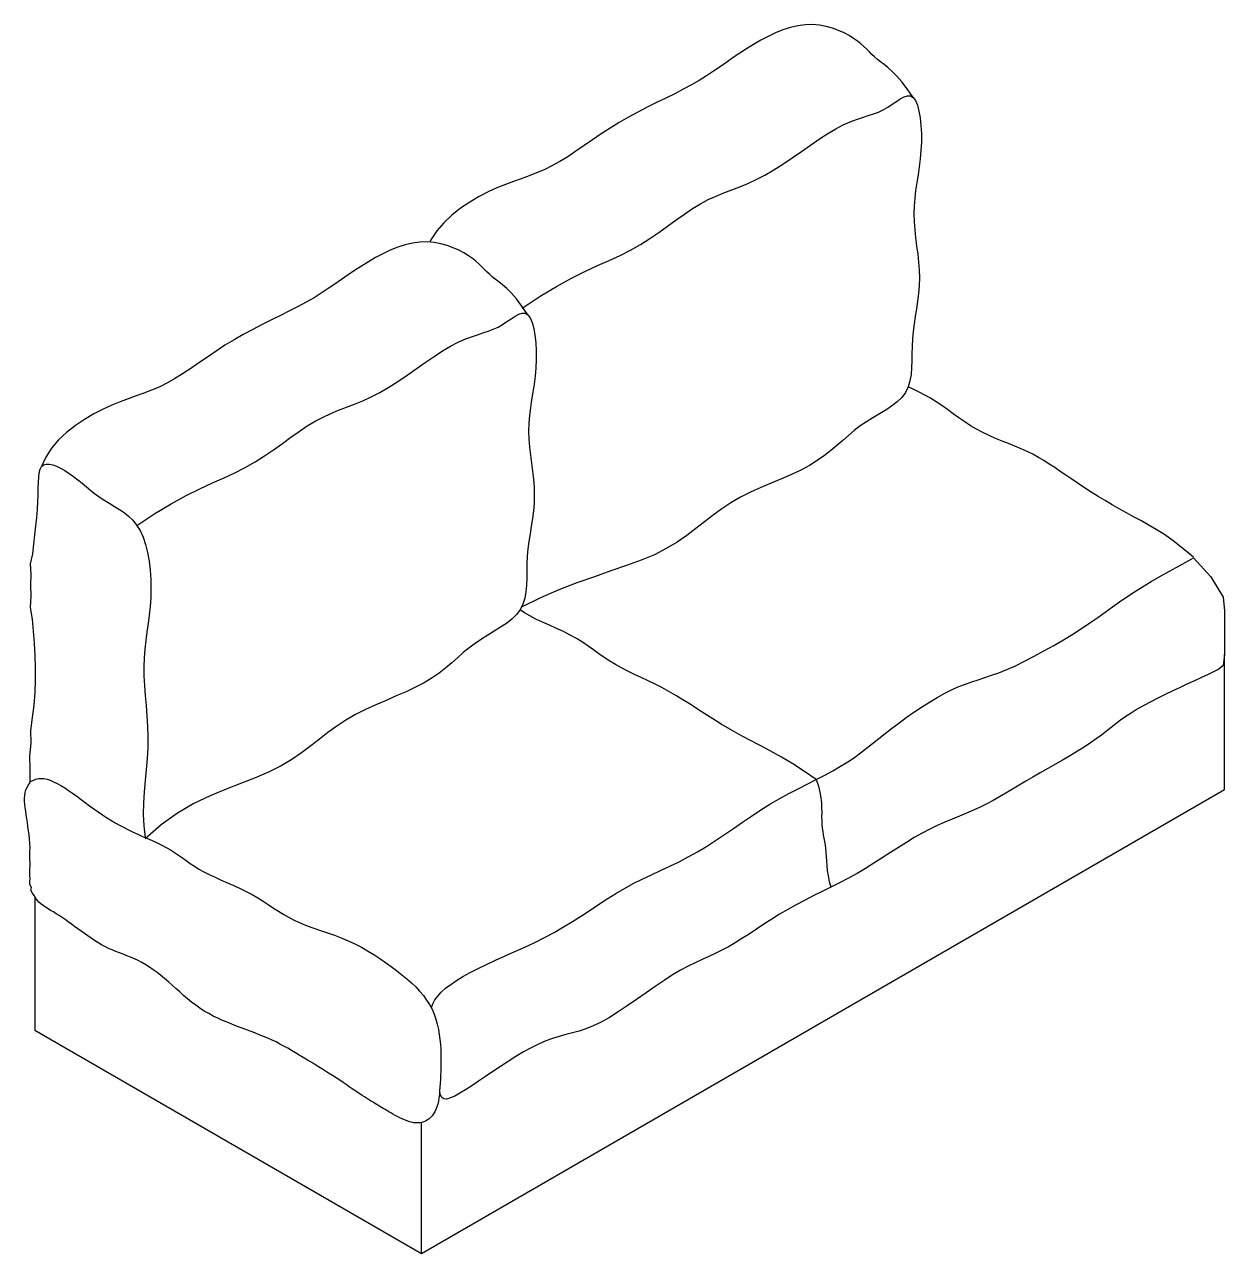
# Model space of a CAD drawing. Header units: millimetres. Extents: x 203.7 to 271.7, y 165.9 to 194.2.
# Drawn here: x 219.555 to 221.437, y 187.414 to 189.34 of the extents above; entities that cross this region are included whole.
import ezdxf

# ---------------------------------------------------------------- set-up
doc = ezdxf.new("R2010")
doc.units = ezdxf.units.MM
doc.layers.add('MUEBLE', color=8, linetype='Continuous')

# ---------------------------------------------------------------- blocks, each defined once
blk = doc.blocks.new('ISS-2')
at = {"layer": 'MUEBLE'}
for p, q in [((0.5027, 1.0998), (0.4909, 1.096)), ((0.5143, 1.1026), (0.5027, 1.0998)), ((0.5258, 1.1041), (0.5143, 1.1026)), ((0.5371, 1.1044), (0.5258, 1.1041)), ((0.5481, 1.1034), (0.5371, 1.1044)), ((0.5586, 1.1014), (0.5481, 1.1034)), ((0.5687, 1.0987), (0.5586, 1.1014)), ((0.5781, 1.0952), (0.5687, 1.0987)), ((0.4561, 1.0798), (0.4449, 1.0733)), ((0.4676, 1.0858), (0.4561, 1.0798)), ((0.4792, 1.0913), (0.4676, 1.0858)), ((0.4909, 1.096), (0.4792, 1.0913)), ((0.5869, 1.0913), (0.5781, 1.0952)), ((0.5949, 1.087), (0.5869, 1.0913)), ((0.6019, 1.0827), (0.5949, 1.087)), ((0.6081, 1.0783), (0.6019, 1.0827)), ((0.4234, 1.0595), (0.4131, 1.0525)), ((0.434, 1.0665), (0.4234, 1.0595)), ((0.4449, 1.0733), (0.434, 1.0665)), ((0.6134, 1.0741), (0.6081, 1.0783)), ((0.6181, 1.0698), (0.6134, 1.0741)), ((0.6224, 1.0657), (0.6181, 1.0698)), ((0.6265, 1.0616), (0.6224, 1.0657)), ((0.6305, 1.0576), (0.6265, 1.0616)), ((0.4029, 1.0454), (0.3926, 1.0382)), ((0.4131, 1.0525), (0.4029, 1.0454)), ((0.6346, 1.0536), (0.6305, 1.0576)), ((0.6391, 1.0497), (0.6346, 1.0536)), ((0.644, 1.0459), (0.6391, 1.0497)), ((0.6495, 1.0417), (0.644, 1.0459)), ((0.6555, 1.0369), (0.6495, 1.0417)), ((0.3711, 1.0239), (0.3597, 1.0169)), ((0.382, 1.0311), (0.3711, 1.0239)), ((0.3926, 1.0382), (0.382, 1.0311)), ((0.6621, 1.031), (0.6555, 1.0369)), ((0.6693, 1.0238), (0.6621, 1.031)), ((0.6772, 1.0148), (0.6693, 1.0238)), ((0.3348, 1.0029), (0.3213, 0.996)), ((0.3477, 1.0098), (0.3348, 1.0029)), ((0.3597, 1.0169), (0.3477, 1.0098)), ((0.6858, 1.0037), (0.6772, 1.0148)), ((0.695, 0.9901), (0.6858, 1.0037)), ((0.3073, 0.9891), (0.2929, 0.9821)), ((0.3213, 0.996), (0.3073, 0.9891)), ((0.6624, 0.9795), (0.6689, 0.9839)), ((0.6689, 0.9839), (0.6751, 0.9879)), ((0.6751, 0.9879), (0.6809, 0.9909)), ((0.6809, 0.9909), (0.6861, 0.9926)), ((0.6861, 0.9926), (0.6909, 0.9925)), ((0.6909, 0.9925), (0.6951, 0.9901)), ((0.6951, 0.9901), (0.6988, 0.9851)), ((0.6988, 0.9851), (0.7018, 0.9779)), ((0.2635, 0.9673), (0.2488, 0.9594)), ((0.2782, 0.9748), (0.2635, 0.9673)), ((0.2929, 0.9821), (0.2782, 0.9748)), ((0.6246, 0.9616), (0.6329, 0.9644)), ((0.6329, 0.9644), (0.6408, 0.9673)), ((0.6408, 0.9673), (0.6483, 0.9708)), ((0.6483, 0.9708), (0.6555, 0.9749)), ((0.6555, 0.9749), (0.6624, 0.9795)), ((0.7018, 0.9779), (0.7043, 0.9687)), ((0.7043, 0.9687), (0.7062, 0.958)), ((0.2343, 0.951), (0.2201, 0.9422)), ((0.2488, 0.9594), (0.2343, 0.951)), ((0.5739, 0.9411), (0.5855, 0.9471)), ((0.5855, 0.9471), (0.5963, 0.9519)), ((0.5963, 0.9519), (0.6064, 0.9557)), ((0.6064, 0.9557), (0.6158, 0.9589)), ((0.6158, 0.9589), (0.6246, 0.9616)), ((0.7062, 0.958), (0.7074, 0.9461)), ((0.7074, 0.9461), (0.7081, 0.9334)), ((0.2062, 0.9331), (0.1926, 0.9238)), ((0.2201, 0.9422), (0.2062, 0.9331)), ((0.5342, 0.9155), (0.5481, 0.925)), ((0.5481, 0.925), (0.5613, 0.9336)), ((0.5613, 0.9336), (0.5739, 0.9411)), ((0.7081, 0.9334), (0.7081, 0.9202)), ((0.1663, 0.9058), (0.1535, 0.8973)), ((0.1793, 0.9147), (0.1663, 0.9058)), ((0.1926, 0.9238), (0.1793, 0.9147)), ((0.5056, 0.8955), (0.52, 0.9056)), ((0.52, 0.9056), (0.5342, 0.9155)), ((0.7075, 0.907), (0.7064, 0.8941)), ((0.7081, 0.9202), (0.7075, 0.907)), ((0.141, 0.8896), (0.1288, 0.8827)), ((0.1535, 0.8973), (0.141, 0.8896)), ((0.4911, 0.8857), (0.5056, 0.8955)), ((0.7064, 0.8941), (0.7048, 0.8814)), ((0.0928, 0.8672), (0.0807, 0.8628)), ((0.1048, 0.8718), (0.0928, 0.8672)), ((0.1167, 0.8768), (0.1048, 0.8718)), ((0.1288, 0.8827), (0.1167, 0.8768)), ((0.4492, 0.8614), (0.4628, 0.8684)), ((0.4628, 0.8684), (0.4768, 0.8766)), ((0.4768, 0.8766), (0.4911, 0.8857)), ((0.7029, 0.8689), (0.701, 0.8566)), ((0.7048, 0.8814), (0.7029, 0.8689)), ((0.0425, 0.8483), (0.0288, 0.8421)), ((0.0557, 0.8537), (0.0425, 0.8483)), ((0.0684, 0.8584), (0.0557, 0.8537)), ((0.0807, 0.8628), (0.0684, 0.8584)), ((0.4107, 0.8453), (0.4233, 0.8502)), ((0.4233, 0.8502), (0.4361, 0.8554)), ((0.4361, 0.8554), (0.4492, 0.8614)), ((0.701, 0.8566), (0.6991, 0.8444)), ((0.0144, 0.8347), (-0.0002, 0.8261)), ((0.0288, 0.8421), (0.0144, 0.8347)), ((0.3615, 0.8234), (0.3738, 0.8299)), ((0.3738, 0.8299), (0.3861, 0.8355)), ((0.3861, 0.8355), (0.3984, 0.8405)), ((0.3984, 0.8405), (0.4107, 0.8453)), ((0.6976, 0.8322), (0.6966, 0.8199)), ((0.6991, 0.8444), (0.6976, 0.8322)), ((-0.0145, 0.8164), (-0.0283, 0.8057)), ((-0.0002, 0.8261), (-0.0145, 0.8164)), ((0.3364, 0.8073), (0.349, 0.8158)), ((0.349, 0.8158), (0.3615, 0.8234)), ((0.6966, 0.8199), (0.6962, 0.8076)), ((-0.0409, 0.7938), (-0.0519, 0.781)), ((-0.0283, 0.8057), (-0.0409, 0.7938)), ((0.3101, 0.7884), (0.3234, 0.7981)), ((0.3234, 0.7981), (0.3364, 0.8073)), ((0.6962, 0.8076), (0.6966, 0.7952)), ((0.6966, 0.7952), (0.6976, 0.7827)), ((-0.0519, 0.781), (-0.061, 0.7671)), ((0.2821, 0.7689), (0.2964, 0.7786)), ((0.2964, 0.7786), (0.3101, 0.7884)), ((0.6976, 0.7827), (0.699, 0.77)), ((-0.1131, 0.7554), (-0.1248, 0.7506)), ((-0.1014, 0.7592), (-0.1131, 0.7554)), ((-0.0897, 0.7619), (-0.1014, 0.7592)), ((-0.0782, 0.7635), (-0.0897, 0.7619)), ((-0.0669, 0.7637), (-0.0782, 0.7635)), ((-0.056, 0.7628), (-0.0669, 0.7637)), ((-0.061, 0.7671), (-0.0626, 0.7633)), ((-0.0454, 0.7608), (-0.056, 0.7628)), ((-0.0354, 0.758), (-0.0454, 0.7608)), ((-0.0259, 0.7545), (-0.0354, 0.758)), ((-0.0171, 0.7506), (-0.0259, 0.7545)), ((0.2519, 0.7506), (0.2674, 0.7595)), ((0.2674, 0.7595), (0.2821, 0.7689)), ((0.699, 0.77), (0.7007, 0.7574)), ((0.7007, 0.7574), (0.7023, 0.7447)), ((-0.1591, 0.7326), (-0.17, 0.7258)), ((-0.1479, 0.7391), (-0.1591, 0.7326)), ((-0.1364, 0.7452), (-0.1479, 0.7391)), ((-0.1248, 0.7506), (-0.1364, 0.7452)), ((-0.0092, 0.7464), (-0.0171, 0.7506)), ((-0.0021, 0.742), (-0.0092, 0.7464)), ((0.004, 0.7377), (-0.0021, 0.742)), ((0.0094, 0.7334), (0.004, 0.7377)), ((0.0141, 0.7292), (0.0094, 0.7334)), ((0.2004, 0.7265), (0.2187, 0.7347)), ((0.2187, 0.7347), (0.2358, 0.7425)), ((0.2358, 0.7425), (0.2519, 0.7506)), ((0.7023, 0.7447), (0.7038, 0.7321)), ((0.7038, 0.7321), (0.7048, 0.7196)), ((-0.1806, 0.7189), (-0.1909, 0.7119)), ((-0.17, 0.7258), (-0.1806, 0.7189)), ((0.0184, 0.725), (0.0141, 0.7292)), ((0.0225, 0.7209), (0.0184, 0.725)), ((0.0265, 0.7169), (0.0225, 0.7209)), ((0.0306, 0.713), (0.0265, 0.7169)), ((0.0351, 0.7091), (0.0306, 0.713)), ((0.1592, 0.7067), (0.1806, 0.7173)), ((0.1806, 0.7173), (0.2004, 0.7265)), ((0.7048, 0.7196), (0.7052, 0.7072)), ((-0.2115, 0.6976), (-0.222, 0.6904)), ((-0.2012, 0.7047), (-0.2115, 0.6976)), ((-0.1909, 0.7119), (-0.2012, 0.7047)), ((0.04, 0.7052), (0.0351, 0.7091)), ((0.0454, 0.701), (0.04, 0.7052)), ((0.0514, 0.6962), (0.0454, 0.701)), ((0.0581, 0.6904), (0.0514, 0.6962)), ((0.1101, 0.6784), (0.1357, 0.6939)), ((0.1357, 0.6939), (0.1592, 0.7067)), ((0.7048, 0.6949), (0.7037, 0.6827)), ((0.7052, 0.7072), (0.7048, 0.6949)), ((-0.2443, 0.6762), (-0.2564, 0.6692)), ((-0.2329, 0.6833), (-0.2443, 0.6762)), ((-0.222, 0.6904), (-0.2329, 0.6833)), ((0.0653, 0.6831), (0.0581, 0.6904)), ((0.0732, 0.6742), (0.0653, 0.6831)), ((0.0821, 0.6596), (0.1101, 0.6784)), ((0.7037, 0.6827), (0.7022, 0.6706)), ((-0.2827, 0.6554), (-0.2967, 0.6485)), ((-0.2692, 0.6623), (-0.2827, 0.6554)), ((-0.2564, 0.6692), (-0.2692, 0.6623)), ((0.0817, 0.6631), (0.0732, 0.6742)), ((0.091, 0.6495), (0.0817, 0.6631)), ((0.7004, 0.6587), (0.6985, 0.6468)), ((0.7022, 0.6706), (0.7004, 0.6587)), ((-0.3111, 0.6414), (-0.3258, 0.6342)), ((-0.2967, 0.6485), (-0.3111, 0.6414)), ((0.0514, 0.6343), (0.0583, 0.6388)), ((0.0583, 0.6388), (0.0649, 0.6433)), ((0.0649, 0.6433), (0.0711, 0.6472)), ((0.0711, 0.6472), (0.0768, 0.6503)), ((0.0768, 0.6503), (0.0821, 0.652)), ((0.0821, 0.652), (0.0869, 0.6518)), ((0.0869, 0.6518), (0.0911, 0.6494)), ((0.0911, 0.6494), (0.0947, 0.6445)), ((0.0947, 0.6445), (0.0978, 0.6373)), ((0.0978, 0.6373), (0.1003, 0.6281)), ((0.6985, 0.6468), (0.6967, 0.635)), ((-0.3552, 0.6187), (-0.3698, 0.6104)), ((-0.3405, 0.6266), (-0.3552, 0.6187)), ((-0.3258, 0.6342), (-0.3405, 0.6266)), ((0.0024, 0.615), (0.0118, 0.6182)), ((0.0118, 0.6182), (0.0206, 0.621)), ((0.0206, 0.621), (0.0289, 0.6237)), ((0.0289, 0.6237), (0.0367, 0.6267)), ((0.0367, 0.6267), (0.0442, 0.6301)), ((0.0442, 0.6301), (0.0514, 0.6343)), ((0.1003, 0.6281), (0.1021, 0.6173)), ((0.1021, 0.6173), (0.1034, 0.6054)), ((0.6951, 0.6232), (0.694, 0.6115)), ((0.6967, 0.635), (0.6951, 0.6232)), ((-0.384, 0.6016), (-0.3979, 0.5924)), ((-0.3698, 0.6104), (-0.384, 0.6016)), ((-0.0427, 0.593), (-0.0302, 0.6004)), ((-0.0302, 0.6004), (-0.0185, 0.6065)), ((-0.0185, 0.6065), (-0.0077, 0.6112)), ((-0.0077, 0.6112), (0.0024, 0.615)), ((0.1034, 0.6054), (0.104, 0.5927)), ((0.6935, 0.5999), (0.6933, 0.5884)), ((0.694, 0.6115), (0.6935, 0.5999)), ((-0.4114, 0.5832), (-0.4247, 0.574)), ((-0.3979, 0.5924), (-0.4114, 0.5832)), ((-0.0698, 0.5749), (-0.056, 0.5843)), ((-0.056, 0.5843), (-0.0427, 0.593)), ((0.1041, 0.5796), (0.1035, 0.5664)), ((0.104, 0.5927), (0.1041, 0.5796)), ((0.6933, 0.5884), (0.6932, 0.5771)), ((-0.4377, 0.5651), (-0.4505, 0.5567)), ((-0.4247, 0.574), (-0.4377, 0.5651)), ((-0.0984, 0.5549), (-0.084, 0.5649)), ((-0.084, 0.5649), (-0.0698, 0.5749)), ((0.1035, 0.5664), (0.1023, 0.5534)), ((0.6928, 0.5661), (0.6919, 0.5556)), ((0.6932, 0.5771), (0.6928, 0.5661)), ((-0.4753, 0.5421), (-0.4873, 0.5362)), ((-0.463, 0.5489), (-0.4753, 0.5421)), ((-0.4505, 0.5567), (-0.463, 0.5489)), ((-0.1272, 0.5359), (-0.1129, 0.5451)), ((-0.1129, 0.5451), (-0.0984, 0.5549)), ((0.1007, 0.5408), (0.0989, 0.5283)), ((0.1023, 0.5534), (0.1007, 0.5408)), ((0.6902, 0.5457), (0.6874, 0.5364)), ((0.6919, 0.5556), (0.6902, 0.5457)), ((-0.5233, 0.5222), (-0.5357, 0.5178)), ((-0.5112, 0.5265), (-0.5233, 0.5222)), ((-0.4993, 0.5311), (-0.5112, 0.5265)), ((-0.4873, 0.5362), (-0.4993, 0.5311)), ((-0.1679, 0.5148), (-0.1548, 0.5207)), ((-0.1548, 0.5207), (-0.1412, 0.5277)), ((-0.1412, 0.5277), (-0.1272, 0.5359)), ((0.0989, 0.5283), (0.0969, 0.516)), ((0.6831, 0.5278), (0.6772, 0.52)), ((0.6874, 0.5364), (0.6831, 0.5278)), ((0.6953, 0.5326), (0.6874, 0.5364)), ((0.7045, 0.5282), (0.6953, 0.5326)), ((0.7136, 0.5236), (0.7045, 0.5282)), ((0.7226, 0.5186), (0.7136, 0.5236)), ((-0.5752, 0.5014), (-0.5896, 0.494)), ((-0.5615, 0.5077), (-0.5752, 0.5014)), ((-0.5483, 0.513), (-0.5615, 0.5077)), ((-0.5357, 0.5178), (-0.5483, 0.513)), ((-0.2057, 0.4999), (-0.1933, 0.5047)), ((-0.1933, 0.5047), (-0.1807, 0.5095)), ((-0.1807, 0.5095), (-0.1679, 0.5148)), ((0.0951, 0.5037), (0.0936, 0.4915)), ((0.0969, 0.516), (0.0951, 0.5037)), ((0.6615, 0.5064), (0.6522, 0.5001)), ((0.6699, 0.513), (0.6615, 0.5064)), ((0.6772, 0.52), (0.6699, 0.513)), ((0.7315, 0.5131), (0.7226, 0.5186)), ((0.7403, 0.5071), (0.7315, 0.5131)), ((0.7491, 0.5008), (0.7403, 0.5071)), ((-0.6042, 0.4855), (-0.6186, 0.4758)), ((-0.5896, 0.494), (-0.6042, 0.4855)), ((-0.255, 0.4751), (-0.2425, 0.4827)), ((-0.2425, 0.4827), (-0.2302, 0.4892)), ((-0.2302, 0.4892), (-0.218, 0.4948)), ((-0.218, 0.4948), (-0.2057, 0.4999)), ((0.0936, 0.4915), (0.0925, 0.4793)), ((0.6221, 0.4817), (0.6122, 0.4751)), ((0.6322, 0.488), (0.6221, 0.4817)), ((0.6424, 0.4941), (0.6322, 0.488)), ((0.6522, 0.5001), (0.6424, 0.4941)), ((0.7579, 0.4944), (0.7491, 0.5008)), ((0.7669, 0.4879), (0.7579, 0.4944)), ((0.776, 0.4816), (0.7669, 0.4879)), ((0.7852, 0.4755), (0.776, 0.4816)), ((-0.6323, 0.465), (-0.6449, 0.4532)), ((-0.6186, 0.4758), (-0.6323, 0.465)), ((-0.2806, 0.4574), (-0.2677, 0.4666)), ((-0.2677, 0.4666), (-0.255, 0.4751)), ((0.0925, 0.4793), (0.0921, 0.467)), ((0.0921, 0.467), (0.0925, 0.4545)), ((0.6029, 0.4679), (0.5938, 0.4604)), ((0.6122, 0.4751), (0.6029, 0.4679)), ((0.7947, 0.4699), (0.7852, 0.4755)), ((0.8045, 0.4647), (0.7947, 0.4699)), ((0.8145, 0.46), (0.8045, 0.4647)), ((-0.6449, 0.4532), (-0.656, 0.4403)), ((-0.3077, 0.4379), (-0.2939, 0.4478)), ((-0.2939, 0.4478), (-0.2806, 0.4574)), ((0.0925, 0.4545), (0.0935, 0.442)), ((0.5757, 0.4446), (0.5662, 0.4365)), ((0.5849, 0.4526), (0.5757, 0.4446)), ((0.5938, 0.4604), (0.5849, 0.4526)), ((0.8246, 0.4557), (0.8145, 0.46)), ((0.8348, 0.4515), (0.8246, 0.4557)), ((0.8449, 0.4475), (0.8348, 0.4515)), ((0.8548, 0.4435), (0.8449, 0.4475)), ((0.8645, 0.4395), (0.8548, 0.4435)), ((-0.665, 0.4264), (-0.6715, 0.4116)), ((-0.656, 0.4403), (-0.665, 0.4264)), ((-0.3367, 0.4188), (-0.3219, 0.4282)), ((-0.3219, 0.4282), (-0.3077, 0.4379)), ((0.0935, 0.442), (0.095, 0.4294)), ((0.095, 0.4294), (0.0966, 0.4167)), ((0.556, 0.4286), (0.5449, 0.4208)), ((0.5662, 0.4365), (0.556, 0.4286)), ((0.8739, 0.4352), (0.8645, 0.4395)), ((0.8829, 0.4307), (0.8739, 0.4352)), ((0.8917, 0.4259), (0.8829, 0.4307)), ((0.9002, 0.4208), (0.8917, 0.4259)), ((-0.6752, 0.4018), (-0.6738, 0.4074)), ((-0.6738, 0.4074), (-0.6715, 0.4116)), ((-0.6715, 0.4116), (-0.6683, 0.4142)), ((-0.6683, 0.4142), (-0.6643, 0.4155)), ((-0.6643, 0.4155), (-0.6594, 0.4155)), ((-0.6594, 0.4155), (-0.654, 0.4143)), ((-0.654, 0.4143), (-0.648, 0.4121)), ((-0.648, 0.4121), (-0.6417, 0.4091)), ((-0.6417, 0.4091), (-0.6351, 0.4053)), ((-0.6351, 0.4053), (-0.6284, 0.4009)), ((-0.3683, 0.4019), (-0.3521, 0.41)), ((-0.3521, 0.41), (-0.3367, 0.4188)), ((0.0966, 0.4167), (0.0983, 0.4041)), ((0.519, 0.4061), (0.5043, 0.3993)), ((0.5326, 0.4133), (0.519, 0.4061)), ((0.5449, 0.4208), (0.5326, 0.4133)), ((0.9087, 0.4154), (0.9002, 0.4208)), ((0.9172, 0.4098), (0.9087, 0.4154)), ((0.9259, 0.404), (0.9172, 0.4098)), ((-0.6767, 0.3775), (-0.6765, 0.3868)), ((-0.6765, 0.3868), (-0.6761, 0.3949)), ((-0.6761, 0.3949), (-0.6752, 0.4018)), ((-0.6284, 0.4009), (-0.6216, 0.396)), ((-0.6216, 0.396), (-0.6148, 0.3908)), ((-0.6148, 0.3908), (-0.608, 0.3853)), ((-0.608, 0.3853), (-0.6011, 0.3797)), ((-0.4234, 0.3767), (-0.4037, 0.3858)), ((-0.4037, 0.3858), (-0.3854, 0.394)), ((-0.3854, 0.394), (-0.3683, 0.4019)), ((0.0983, 0.4041), (0.0997, 0.3915)), ((0.0997, 0.3915), (0.1008, 0.3789)), ((0.4727, 0.3857), (0.4565, 0.3787)), ((0.4888, 0.3925), (0.4727, 0.3857)), ((0.5043, 0.3993), (0.4888, 0.3925)), ((0.9348, 0.3979), (0.9259, 0.404)), ((0.9441, 0.3916), (0.9348, 0.3979)), ((0.9538, 0.385), (0.9441, 0.3916)), ((-0.6772, 0.3562), (-0.6769, 0.3673)), ((-0.6769, 0.3673), (-0.6767, 0.3775)), ((-0.6011, 0.3797), (-0.5941, 0.3741)), ((-0.5941, 0.3741), (-0.5869, 0.3685)), ((-0.5869, 0.3685), (-0.5797, 0.3631)), ((-0.4683, 0.3532), (-0.4449, 0.366)), ((-0.4449, 0.366), (-0.4234, 0.3767)), ((0.1008, 0.3789), (0.1011, 0.3665)), ((0.1011, 0.3665), (0.1008, 0.3542)), ((0.4404, 0.3713), (0.4246, 0.3634)), ((0.4565, 0.3787), (0.4404, 0.3713)), ((0.964, 0.3784), (0.9538, 0.385)), ((0.9745, 0.3716), (0.964, 0.3784)), ((0.9852, 0.3648), (0.9745, 0.3716)), ((-0.6778, 0.3442), (-0.6772, 0.3562)), ((-0.5797, 0.3631), (-0.5723, 0.3581)), ((-0.5723, 0.3581), (-0.5647, 0.3534)), ((-0.5647, 0.3534), (-0.5571, 0.3488)), ((-0.5571, 0.3488), (-0.5496, 0.3442)), ((-0.4939, 0.3377), (-0.4683, 0.3532)), ((0.1008, 0.3542), (0.0997, 0.342)), ((0.4095, 0.3548), (0.3953, 0.3454)), ((0.4246, 0.3634), (0.4095, 0.3548)), ((0.9962, 0.3581), (0.9852, 0.3648)), ((1.0073, 0.3514), (0.9962, 0.3581)), ((1.0185, 0.345), (1.0073, 0.3514)), ((-0.6804, 0.3184), (-0.6789, 0.3316)), ((-0.6789, 0.3316), (-0.6778, 0.3442)), ((-0.5496, 0.3442), (-0.5423, 0.3393)), ((-0.5423, 0.3393), (-0.5353, 0.3338)), ((-0.5353, 0.3338), (-0.5287, 0.3274)), ((-0.522, 0.3189), (-0.4939, 0.3377)), ((0.0982, 0.33), (0.0964, 0.318)), ((0.0997, 0.342), (0.0982, 0.33)), ((0.3817, 0.3354), (0.3682, 0.3249)), ((0.3953, 0.3454), (0.3817, 0.3354)), ((1.0297, 0.3388), (1.0185, 0.345)), ((1.0409, 0.3328), (1.0297, 0.3388)), ((1.0522, 0.3268), (1.0409, 0.3328)), ((-0.6821, 0.3045), (-0.6804, 0.3184)), ((-0.5287, 0.3274), (-0.5226, 0.3199)), ((-0.5226, 0.3199), (-0.5172, 0.3112)), ((-0.5172, 0.3112), (-0.5125, 0.3009)), ((0.0964, 0.318), (0.0945, 0.3061)), ((0.3546, 0.3142), (0.3402, 0.3035)), ((0.3682, 0.3249), (0.3546, 0.3142)), ((1.0639, 0.3204), (1.0522, 0.3268)), ((1.0762, 0.3131), (1.0639, 0.3204)), ((1.0892, 0.3048), (1.0762, 0.3131)), ((-0.6855, 0.2748), (-0.6839, 0.2899)), ((-0.6839, 0.2899), (-0.6821, 0.3045)), ((-0.5125, 0.3009), (-0.5086, 0.2893)), ((-0.5086, 0.2893), (-0.5055, 0.2766)), ((0.0926, 0.2943), (0.0911, 0.2826)), ((0.0945, 0.3061), (0.0926, 0.2943)), ((0.3249, 0.293), (0.3081, 0.2829)), ((0.3402, 0.3035), (0.3249, 0.293)), ((1.1031, 0.295), (1.0892, 0.3048)), ((1.1182, 0.2833), (1.1031, 0.295)), ((-0.6889, 0.259), (-0.6855, 0.2748)), ((-0.5055, 0.2766), (-0.503, 0.2631)), ((0.09, 0.2709), (0.0895, 0.2592)), ((0.0911, 0.2826), (0.09, 0.2709)), ((0.2895, 0.2734), (0.2687, 0.2646)), ((0.3081, 0.2829), (0.2895, 0.2734)), ((1.1347, 0.2693), (1.1182, 0.2833)), ((-0.6878, 0.2427), (-0.6889, 0.259)), ((-0.503, 0.2631), (-0.5013, 0.249)), ((0.0895, 0.2592), (0.0893, 0.2477)), ((0.2459, 0.2562), (0.2213, 0.2478)), ((0.2687, 0.2646), (0.2459, 0.2562)), ((1.097, 0.2475), (1.1122, 0.2558)), ((1.1122, 0.2558), (1.1276, 0.2643)), ((1.1276, 0.2643), (1.135, 0.2683)), ((1.135, 0.2683), (1.1619, 0.2387)), ((-0.6882, 0.2258), (-0.6878, 0.2427)), ((-0.5013, 0.249), (-0.5003, 0.2346)), ((-0.5003, 0.2346), (-0.5, 0.2202)), ((0.0892, 0.2364), (0.0888, 0.2255)), ((0.0893, 0.2477), (0.0892, 0.2364)), ((0.1953, 0.2389), (0.168, 0.2292)), ((0.2213, 0.2478), (0.1953, 0.2389)), ((1.0548, 0.2232), (1.0682, 0.2312)), ((1.0682, 0.2312), (1.0823, 0.2393)), ((1.0823, 0.2393), (1.097, 0.2475)), ((1.1619, 0.2387), (1.1812, 0.2066)), ((-0.6878, 0.2084), (-0.6882, 0.2258)), ((-0.5, 0.2202), (-0.5003, 0.206)), ((0.0879, 0.215), (0.0862, 0.205)), ((0.0888, 0.2255), (0.0879, 0.215)), ((0.1397, 0.2183), (0.1106, 0.2057)), ((0.168, 0.2292), (0.1397, 0.2183)), ((1.0304, 0.2073), (1.0423, 0.2152)), ((1.0423, 0.2152), (1.0548, 0.2232)), ((-0.6889, 0.1905), (-0.6878, 0.2084)), ((-0.5003, 0.206), (-0.5013, 0.1921)), ((0.0833, 0.1957), (0.0791, 0.1871)), ((0.1106, 0.2057), (0.081, 0.191)), ((0.0862, 0.205), (0.0833, 0.1957)), ((1.0077, 0.1914), (1.019, 0.1994)), ((1.019, 0.1994), (1.0304, 0.2073)), ((1.1812, 0.2066), (1.1833, 0.1852)), ((-0.6857, 0.1722), (-0.6889, 0.1905)), ((-0.5027, 0.1786), (-0.5044, 0.1653)), ((-0.5013, 0.1921), (-0.5027, 0.1786)), ((0.0732, 0.1794), (0.0659, 0.1723)), ((0.0791, 0.1871), (0.0732, 0.1794)), ((0.0859, 0.1822), (0.0791, 0.1871)), ((0.0942, 0.1773), (0.0859, 0.1822)), ((0.1037, 0.1725), (0.0942, 0.1773)), ((0.9724, 0.1666), (0.9847, 0.175)), ((0.9847, 0.175), (0.9963, 0.1833)), ((0.9963, 0.1833), (1.0077, 0.1914)), ((1.1833, 0.1852), (1.1833, 0.1638)), ((-0.6843, 0.1535), (-0.6857, 0.1722)), ((-0.5044, 0.1653), (-0.5063, 0.152)), ((0.0482, 0.1595), (0.0383, 0.1534)), ((0.0575, 0.1657), (0.0482, 0.1595)), ((0.0659, 0.1723), (0.0575, 0.1657)), ((0.114, 0.1677), (0.1037, 0.1725)), ((0.1249, 0.1628), (0.114, 0.1677)), ((0.1359, 0.1579), (0.1249, 0.1628)), ((0.1468, 0.1527), (0.1359, 0.1579)), ((0.9455, 0.149), (0.9594, 0.1579)), ((0.9594, 0.1579), (0.9724, 0.1666)), ((1.1833, 0.1638), (1.1833, 0.1467)), ((-0.6829, 0.1346), (-0.6843, 0.1535)), ((-0.5081, 0.1388), (-0.5096, 0.1254)), ((-0.5063, 0.152), (-0.5081, 0.1388)), ((0.0181, 0.141), (0.0082, 0.1344)), ((0.0282, 0.1473), (0.0181, 0.141)), ((0.0383, 0.1534), (0.0282, 0.1473)), ((0.1574, 0.1474), (0.1468, 0.1527)), ((0.1672, 0.1418), (0.1574, 0.1474)), ((0.1765, 0.136), (0.1672, 0.1418)), ((0.1854, 0.1301), (0.1765, 0.136)), ((0.9156, 0.1311), (0.9308, 0.14)), ((0.9308, 0.14), (0.9455, 0.149)), ((1.1833, 0.1467), (1.1833, 0.136)), ((1.1833, 0.136), (1.1833, 0.1167)), ((-0.6818, 0.1154), (-0.6829, 0.1346)), ((-0.5096, 0.1254), (-0.5107, 0.1117)), ((-0.0102, 0.1198), (-0.0192, 0.1119)), ((-0.0012, 0.1273), (-0.0102, 0.1198)), ((0.0082, 0.1344), (-0.0012, 0.1273)), ((0.1939, 0.1241), (0.1854, 0.1301)), ((0.2024, 0.1182), (0.1939, 0.1241)), ((0.2109, 0.1123), (0.2024, 0.1182)), ((0.8848, 0.1141), (0.9002, 0.1224)), ((0.9002, 0.1224), (0.9156, 0.1311)), ((1.1833, 0.1167), (1.1812, 0.0996)), ((1.1833, -0.0949), (1.1833, 0.1167)), ((-0.6811, 0.096), (-0.6818, 0.1154)), ((-0.5107, 0.1117), (-0.5112, 0.0977)), ((-0.5112, 0.0977), (-0.511, 0.0831)), ((-0.0283, 0.1039), (-0.0378, 0.0959)), ((-0.0192, 0.1119), (-0.0283, 0.1039)), ((0.2195, 0.1065), (0.2109, 0.1123)), ((0.2286, 0.101), (0.2195, 0.1065)), ((0.238, 0.0958), (0.2286, 0.101)), ((0.842, 0.0934), (0.8555, 0.0994)), ((0.8555, 0.0994), (0.8699, 0.1064)), ((0.8699, 0.1064), (0.8848, 0.1141)), ((1.1812, 0.0996), (1.1746, 0.0938)), ((-0.6811, 0.0766), (-0.6811, 0.096)), ((-0.511, 0.0831), (-0.5102, 0.0681)), ((-0.0592, 0.0801), (-0.0714, 0.0726)), ((-0.048, 0.0879), (-0.0592, 0.0801)), ((-0.0378, 0.0959), (-0.048, 0.0879)), ((0.2479, 0.0907), (0.238, 0.0958)), ((0.2582, 0.0858), (0.2479, 0.0907)), ((0.2687, 0.0808), (0.2582, 0.0858)), ((0.2795, 0.0758), (0.2687, 0.0808)), ((0.7871, 0.0741), (0.7972, 0.0774)), ((0.7972, 0.0774), (0.8074, 0.0807)), ((0.8074, 0.0807), (0.8182, 0.0843)), ((0.8182, 0.0843), (0.8296, 0.0884)), ((0.8296, 0.0884), (0.842, 0.0934)), ((1.1472, 0.0808), (1.1364, 0.0758)), ((1.1578, 0.0857), (1.1472, 0.0808)), ((1.1682, 0.0907), (1.1578, 0.0857)), ((1.1746, 0.0938), (1.1682, 0.0907)), ((-0.6818, 0.0571), (-0.6811, 0.0766)), ((-0.5102, 0.0681), (-0.509, 0.0527)), ((-0.0998, 0.0586), (-0.1153, 0.0519)), ((-0.085, 0.0655), (-0.0998, 0.0586)), ((-0.0714, 0.0726), (-0.085, 0.0655)), ((0.2904, 0.0706), (0.2795, 0.0758)), ((0.3013, 0.065), (0.2904, 0.0706)), ((0.3123, 0.0591), (0.3013, 0.065)), ((0.3232, 0.0528), (0.3123, 0.0591)), ((0.7448, 0.0562), (0.7562, 0.0619)), ((0.7562, 0.0619), (0.7669, 0.0666)), ((0.7669, 0.0666), (0.7771, 0.0706)), ((0.7771, 0.0706), (0.7871, 0.0741)), ((1.1022, 0.0599), (1.0906, 0.0542)), ((1.1139, 0.0654), (1.1022, 0.0599)), ((1.1253, 0.0707), (1.1139, 0.0654)), ((1.1364, 0.0758), (1.1253, 0.0707)), ((-0.6831, 0.0375), (-0.6818, 0.0571)), ((-0.509, 0.0527), (-0.5077, 0.0369)), ((-0.1313, 0.045), (-0.1475, 0.038)), ((-0.1153, 0.0519), (-0.1313, 0.045)), ((0.3342, 0.046), (0.3232, 0.0528)), ((0.3453, 0.0388), (0.3342, 0.046)), ((0.3568, 0.0314), (0.3453, 0.0388)), ((0.7085, 0.0345), (0.7208, 0.0423)), ((0.7208, 0.0423), (0.733, 0.0496)), ((0.733, 0.0496), (0.7448, 0.0562)), ((1.0678, 0.0427), (1.057, 0.0369)), ((1.0791, 0.0485), (1.0678, 0.0427)), ((1.0906, 0.0542), (1.0791, 0.0485)), ((-0.686, 0.0179), (-0.6831, 0.0375)), ((-0.5077, 0.0369), (-0.5064, 0.0207)), ((-0.5064, 0.0207), (-0.5054, 0.0043)), ((-0.1794, 0.0227), (-0.1945, 0.0141)), ((-0.1637, 0.0306), (-0.1794, 0.0227)), ((-0.1475, 0.038), (-0.1637, 0.0306)), ((0.3686, 0.0237), (0.3568, 0.0314)), ((0.381, 0.0158), (0.3686, 0.0237)), ((0.6842, 0.0179), (0.6963, 0.0263)), ((0.6963, 0.0263), (0.7085, 0.0345)), ((1.0286, 0.0195), (1.0205, 0.0138)), ((1.0372, 0.0252), (1.0286, 0.0195)), ((1.0467, 0.031), (1.0372, 0.0252)), ((1.057, 0.0369), (1.0467, 0.031)), ((-0.6885, -0.002), (-0.686, 0.0179)), ((-0.5054, 0.0043), (-0.5049, -0.0124)), ((-0.2087, 0.0047), (-0.2224, -0.0053)), ((-0.1945, 0.0141), (-0.2087, 0.0047)), ((0.3941, 0.0078), (0.381, 0.0158)), ((0.4079, -0.0002), (0.3941, 0.0078)), ((0.6511, -0.0071), (0.6615, 0.001)), ((0.6615, 0.001), (0.6726, 0.0094)), ((0.6726, 0.0094), (0.6842, 0.0179)), ((1.0056, 0.0023), (0.9982, -0.0035)), ((1.013, 0.0081), (1.0056, 0.0023)), ((1.0205, 0.0138), (1.013, 0.0081)), ((-0.6878, -0.022), (-0.6885, -0.002)), ((-0.5049, -0.0124), (-0.505, -0.0292)), ((-0.2358, -0.0157), (-0.2495, -0.0264)), ((-0.2224, -0.0053), (-0.2358, -0.0157)), ((0.4226, -0.0083), (0.4079, -0.0002)), ((0.4381, -0.0166), (0.4226, -0.0083)), ((0.4544, -0.0252), (0.4381, -0.0166)), ((0.6317, -0.0226), (0.6412, -0.015)), ((0.6412, -0.015), (0.6511, -0.0071)), ((0.9823, -0.0155), (0.9734, -0.0217)), ((0.9905, -0.0094), (0.9823, -0.0155)), ((0.9982, -0.0035), (0.9905, -0.0094)), ((-0.6899, -0.0422), (-0.6878, -0.022)), ((-0.505, -0.0292), (-0.5059, -0.0463)), ((-0.2638, -0.0371), (-0.2791, -0.0476)), ((-0.2495, -0.0264), (-0.2638, -0.0371)), ((0.4712, -0.0343), (0.4544, -0.0252)), ((0.4886, -0.044), (0.4712, -0.0343)), ((0.603, -0.0444), (0.6128, -0.0373)), ((0.6128, -0.0373), (0.6223, -0.03)), ((0.6223, -0.03), (0.6317, -0.0226)), ((0.953, -0.0347), (0.9418, -0.0414)), ((0.9636, -0.0281), (0.953, -0.0347)), ((0.9734, -0.0217), (0.9636, -0.0281)), ((-0.6896, -0.0627), (-0.6899, -0.0422)), ((-0.5059, -0.0463), (-0.5074, -0.0634)), ((-0.2959, -0.0577), (-0.3146, -0.0672)), ((-0.2791, -0.0476), (-0.2959, -0.0577)), ((0.5065, -0.0546), (0.4886, -0.044)), ((0.5247, -0.0663), (0.5065, -0.0546)), ((0.5815, -0.0584), (0.5926, -0.0515)), ((0.5926, -0.0515), (0.603, -0.0444)), ((0.9183, -0.055), (0.9064, -0.0618)), ((0.9302, -0.0482), (0.9183, -0.055)), ((0.9418, -0.0414), (0.9302, -0.0482)), ((-0.6894, -0.0835), (-0.6896, -0.0627)), ((-0.5074, -0.0634), (-0.5091, -0.0808)), ((-0.3353, -0.0761), (-0.3579, -0.0848)), ((-0.3146, -0.0672), (-0.3353, -0.0761)), ((0.5431, -0.079), (0.5247, -0.0663)), ((0.5431, -0.079), (0.5566, -0.0721)), ((0.5566, -0.0721), (0.5695, -0.0652)), ((0.5695, -0.0652), (0.5815, -0.0584)), ((0.8831, -0.0752), (0.8721, -0.0818)), ((0.8946, -0.0686), (0.8831, -0.0752)), ((0.9064, -0.0618), (0.8946, -0.0686)), ((-0.6972, -0.0996), (-0.696, -0.0955)), ((-0.696, -0.0955), (-0.6944, -0.0916)), ((-0.6944, -0.0916), (-0.6924, -0.0881)), ((-0.6924, -0.0881), (-0.6899, -0.085)), ((-0.6899, -0.085), (-0.6895, -0.0823)), ((-0.6895, -0.0823), (-0.6839, -0.0801)), ((-0.6839, -0.0801), (-0.6803, -0.0785)), ((-0.6803, -0.0785), (-0.6764, -0.0776)), ((-0.6764, -0.0776), (-0.6722, -0.0773)), ((-0.6722, -0.0773), (-0.6677, -0.0777)), ((-0.6677, -0.0777), (-0.6629, -0.0787)), ((-0.6629, -0.0787), (-0.6579, -0.0803)), ((-0.6579, -0.0803), (-0.6526, -0.0825)), ((-0.6526, -0.0825), (-0.647, -0.0852)), ((-0.647, -0.0852), (-0.6412, -0.0884)), ((-0.6412, -0.0884), (-0.6353, -0.0921)), ((-0.6353, -0.0921), (-0.6291, -0.0962)), ((-0.6291, -0.0962), (-0.6228, -0.1006)), ((-0.5091, -0.0808), (-0.5107, -0.0983)), ((-0.3819, -0.094), (-0.407, -0.1045)), ((-0.3579, -0.0848), (-0.3819, -0.094)), ((-0.0759, -0.822), (1.1833, -0.0949)), ((0.5001, -0.1012), (0.5147, -0.0935)), ((0.5147, -0.0935), (0.5291, -0.0861)), ((0.5291, -0.0861), (0.5431, -0.079)), ((0.5431, -0.079), (0.5467, -0.0893)), ((0.5467, -0.0893), (0.5491, -0.0989)), ((0.851, -0.0943), (0.8408, -0.1003)), ((0.8614, -0.0881), (0.851, -0.0943)), ((0.8721, -0.0818), (0.8614, -0.0881)), ((-0.6982, -0.1084), (-0.6979, -0.1039)), ((-0.6982, -0.1131), (-0.6982, -0.1084)), ((-0.6978, -0.1181), (-0.6982, -0.1131)), ((-0.6979, -0.1039), (-0.6972, -0.0996)), ((-0.6228, -0.1006), (-0.6163, -0.1053)), ((-0.6163, -0.1053), (-0.6097, -0.1102)), ((-0.6097, -0.1102), (-0.603, -0.1152)), ((-0.603, -0.1152), (-0.5963, -0.1202)), ((-0.5107, -0.0983), (-0.5118, -0.116)), ((-0.407, -0.1045), (-0.4326, -0.1169)), ((0.4707, -0.1178), (0.4853, -0.1092)), ((0.4853, -0.1092), (0.5001, -0.1012)), ((0.5491, -0.0989), (0.5506, -0.1078)), ((0.5506, -0.1078), (0.5514, -0.1161)), ((0.8207, -0.1117), (0.8105, -0.1171)), ((0.8307, -0.1062), (0.8207, -0.1117)), ((0.8408, -0.1003), (0.8307, -0.1062)), ((-0.6973, -0.1232), (-0.6978, -0.1181)), ((-0.6965, -0.1287), (-0.6973, -0.1232)), ((-0.6956, -0.1343), (-0.6965, -0.1287)), ((-0.6947, -0.1403), (-0.6956, -0.1343)), ((-0.5963, -0.1202), (-0.5896, -0.1251)), ((-0.5896, -0.1251), (-0.5829, -0.1299)), ((-0.5829, -0.1299), (-0.5762, -0.1344)), ((-0.5762, -0.1344), (-0.5695, -0.1388)), ((-0.5118, -0.116), (-0.5121, -0.1338)), ((-0.5121, -0.1338), (-0.5112, -0.1518)), ((-0.4584, -0.1318), (-0.484, -0.1499)), ((-0.4326, -0.1169), (-0.4584, -0.1318)), ((0.4419, -0.1363), (0.4562, -0.1268)), ((0.4562, -0.1268), (0.4707, -0.1178)), ((0.5514, -0.1161), (0.5517, -0.1238)), ((0.5517, -0.1238), (0.5518, -0.1309)), ((0.5518, -0.1309), (0.5517, -0.1376)), ((0.7787, -0.1317), (0.7677, -0.1363)), ((0.7896, -0.127), (0.7787, -0.1317)), ((0.8002, -0.1222), (0.7896, -0.127)), ((0.8105, -0.1171), (0.8002, -0.1222)), ((-0.6938, -0.1465), (-0.6947, -0.1403)), ((-0.6929, -0.1529), (-0.6938, -0.1465)), ((-0.692, -0.1594), (-0.6929, -0.1529)), ((-0.5695, -0.1388), (-0.5628, -0.1429)), ((-0.5628, -0.1429), (-0.5561, -0.1469)), ((-0.5561, -0.1469), (-0.5492, -0.1507)), ((-0.5492, -0.1507), (-0.5423, -0.1544)), ((-0.5112, -0.1518), (-0.5089, -0.17)), ((-0.484, -0.1499), (-0.5089, -0.172)), ((0.4135, -0.1557), (0.4277, -0.1459)), ((0.4277, -0.1459), (0.4419, -0.1363)), ((0.5517, -0.1376), (0.5518, -0.1438)), ((0.5518, -0.1438), (0.5521, -0.1497)), ((0.5521, -0.1497), (0.5527, -0.1552)), ((0.7331, -0.1512), (0.7212, -0.1569)), ((0.7448, -0.146), (0.7331, -0.1512)), ((0.7563, -0.141), (0.7448, -0.146)), ((0.7677, -0.1363), (0.7563, -0.141)), ((-0.6912, -0.166), (-0.692, -0.1594)), ((-0.6905, -0.1726), (-0.6912, -0.166)), ((-0.69, -0.1792), (-0.6905, -0.1726)), ((-0.5423, -0.1544), (-0.5352, -0.158)), ((-0.5352, -0.158), (-0.528, -0.1615)), ((-0.528, -0.1615), (-0.5206, -0.1648)), ((-0.5206, -0.1648), (-0.5131, -0.1682)), ((-0.5131, -0.1682), (-0.5055, -0.1715)), ((-0.5055, -0.1715), (-0.4979, -0.1749)), ((0.3853, -0.1749), (0.3994, -0.1654)), ((0.3994, -0.1654), (0.4135, -0.1557)), ((0.5527, -0.1552), (0.5534, -0.1605)), ((0.5534, -0.1605), (0.5543, -0.1656)), ((0.5543, -0.1656), (0.5553, -0.1708)), ((0.5553, -0.1708), (0.5562, -0.1761)), ((0.697, -0.1701), (0.6847, -0.1776)), ((0.7092, -0.1632), (0.697, -0.1701)), ((0.7212, -0.1569), (0.7092, -0.1632)), ((-0.6896, -0.1856), (-0.69, -0.1792)), ((-0.6899, -0.1918), (-0.6896, -0.1856)), ((-0.6899, -0.1977), (-0.6899, -0.1918)), ((-0.4979, -0.1749), (-0.4905, -0.1783)), ((-0.4905, -0.1783), (-0.4832, -0.1818)), ((-0.4832, -0.1818), (-0.4761, -0.1855)), ((-0.4761, -0.1855), (-0.4694, -0.1893)), ((-0.4694, -0.1893), (-0.463, -0.1933)), ((0.3426, -0.2005), (0.3569, -0.1926)), ((0.3569, -0.1926), (0.3712, -0.184)), ((0.3712, -0.184), (0.3853, -0.1749)), ((0.5562, -0.1761), (0.557, -0.1815)), ((0.557, -0.1815), (0.5577, -0.1872)), ((0.5577, -0.1872), (0.5582, -0.1932)), ((0.6722, -0.1855), (0.6596, -0.1937)), ((0.6847, -0.1776), (0.6722, -0.1855)), ((-0.6899, -0.2034), (-0.6899, -0.1977)), ((-0.6895, -0.2089), (-0.6899, -0.2034)), ((-0.6897, -0.2142), (-0.6895, -0.2089)), ((-0.463, -0.1933), (-0.4569, -0.1974)), ((-0.4569, -0.1974), (-0.4508, -0.2017)), ((-0.4508, -0.2017), (-0.4448, -0.2061)), ((-0.4448, -0.2061), (-0.4385, -0.2105)), ((-0.4385, -0.2105), (-0.4319, -0.2149)), ((0.3136, -0.2149), (0.3281, -0.2079)), ((0.3281, -0.2079), (0.3426, -0.2005)), ((0.5582, -0.1932), (0.5586, -0.1997)), ((0.5586, -0.1997), (0.5591, -0.2066)), ((0.5591, -0.2066), (0.5597, -0.2139)), ((0.6338, -0.2102), (0.6206, -0.2184)), ((0.6467, -0.2019), (0.6338, -0.2102)), ((0.6596, -0.1937), (0.6467, -0.2019)), ((-0.6899, -0.2244), (-0.6898, -0.2194)), ((-0.6899, -0.2293), (-0.6899, -0.2244)), ((-0.6897, -0.2341), (-0.6899, -0.2293)), ((-0.6898, -0.2194), (-0.6897, -0.2142)), ((-0.4319, -0.2149), (-0.4247, -0.2194)), ((-0.4247, -0.2194), (-0.417, -0.2238)), ((-0.417, -0.2238), (-0.4085, -0.2281)), ((-0.4085, -0.2281), (-0.3995, -0.2324)), ((0.2705, -0.2352), (0.2847, -0.2284)), ((0.2847, -0.2284), (0.2991, -0.2217)), ((0.2991, -0.2217), (0.3136, -0.2149)), ((0.5597, -0.2139), (0.5606, -0.2217)), ((0.5606, -0.2217), (0.5618, -0.2299)), ((0.5618, -0.2299), (0.5636, -0.2387)), ((0.6072, -0.2263), (0.5936, -0.2338)), ((0.6206, -0.2184), (0.6072, -0.2263)), ((-0.6899, -0.2389), (-0.6897, -0.2341)), ((-0.6898, -0.2437), (-0.6899, -0.2389)), ((-0.6876, -0.2483), (-0.6898, -0.2437)), ((-0.6884, -0.2527), (-0.6876, -0.2483)), ((-0.3995, -0.2324), (-0.3899, -0.2367)), ((-0.3899, -0.2367), (-0.3801, -0.241)), ((-0.3801, -0.241), (-0.3702, -0.2454)), ((-0.3702, -0.2454), (-0.3603, -0.2499)), ((-0.3603, -0.2499), (-0.3506, -0.2546)), ((0.2288, -0.2577), (0.2425, -0.2497)), ((0.2425, -0.2497), (0.2563, -0.2423)), ((0.2563, -0.2423), (0.2705, -0.2352)), ((0.5661, -0.2479), (0.5523, -0.2548)), ((0.5636, -0.2387), (0.5661, -0.2479)), ((0.5799, -0.241), (0.5661, -0.2479)), ((0.5936, -0.2338), (0.5799, -0.241)), ((-0.686, -0.257), (-0.6884, -0.2527)), ((-0.6831, -0.261), (-0.686, -0.257)), ((-0.6809, -0.2648), (-0.6831, -0.261)), ((-0.6821, -0.2626), (-0.6821, -0.472)), ((-0.6784, -0.2682), (-0.6809, -0.2648)), ((-0.6756, -0.2713), (-0.6784, -0.2682)), ((-0.3506, -0.2546), (-0.3413, -0.2595)), ((-0.3413, -0.2595), (-0.3326, -0.2646)), ((-0.3326, -0.2646), (-0.3242, -0.2698)), ((0.2019, -0.2748), (0.2153, -0.2661)), ((0.2153, -0.2661), (0.2288, -0.2577)), ((0.525, -0.2685), (0.5117, -0.2755)), ((0.5386, -0.2616), (0.525, -0.2685)), ((0.5523, -0.2548), (0.5386, -0.2616)), ((-0.6725, -0.2741), (-0.6756, -0.2713)), ((-0.669, -0.2768), (-0.6725, -0.2741)), ((-0.6653, -0.2793), (-0.669, -0.2768)), ((-0.6614, -0.2817), (-0.6653, -0.2793)), ((-0.6573, -0.2842), (-0.6614, -0.2817)), ((-0.653, -0.2867), (-0.6573, -0.2842)), ((-0.6485, -0.2894), (-0.653, -0.2867)), ((-0.3242, -0.2698), (-0.316, -0.2751)), ((-0.316, -0.2751), (-0.308, -0.2805)), ((-0.308, -0.2805), (-0.3, -0.2857)), ((-0.3, -0.2857), (-0.2918, -0.2908)), ((0.1749, -0.2926), (0.1885, -0.2837)), ((0.1885, -0.2837), (0.2019, -0.2748)), ((0.4986, -0.2827), (0.4858, -0.2903)), ((0.5117, -0.2755), (0.4986, -0.2827)), ((-0.644, -0.2923), (-0.6485, -0.2894)), ((-0.6393, -0.2954), (-0.644, -0.2923)), ((-0.6345, -0.2987), (-0.6393, -0.2954)), ((-0.6296, -0.3022), (-0.6345, -0.2987)), ((-0.6247, -0.3057), (-0.6296, -0.3022)), ((-0.6197, -0.3094), (-0.6247, -0.3057)), ((-0.2918, -0.2908), (-0.2833, -0.2956)), ((-0.2833, -0.2956), (-0.2744, -0.3002)), ((-0.2744, -0.3002), (-0.2649, -0.3044)), ((-0.2649, -0.3044), (-0.255, -0.3083)), ((0.147, -0.3102), (0.1611, -0.3015)), ((0.1611, -0.3015), (0.1749, -0.2926)), ((0.4613, -0.3059), (0.4495, -0.3137)), ((0.4734, -0.2981), (0.4613, -0.3059)), ((0.4858, -0.2903), (0.4734, -0.2981)), ((-0.6146, -0.3131), (-0.6197, -0.3094)), ((-0.6095, -0.3168), (-0.6146, -0.3131)), ((-0.6043, -0.3205), (-0.6095, -0.3168)), ((-0.5991, -0.3242), (-0.6043, -0.3205)), ((-0.5939, -0.3279), (-0.5991, -0.3242)), ((-0.255, -0.3083), (-0.2447, -0.312)), ((-0.2447, -0.312), (-0.234, -0.3157)), ((-0.234, -0.3157), (-0.2232, -0.3194)), ((-0.2232, -0.3194), (-0.2124, -0.3232)), ((-0.2124, -0.3232), (-0.2016, -0.3273)), ((-0.2016, -0.3273), (-0.1909, -0.3318)), ((0.1018, -0.3344), (0.1173, -0.3267)), ((0.1173, -0.3267), (0.1324, -0.3187)), ((0.1324, -0.3187), (0.147, -0.3102)), ((0.438, -0.3213), (0.4268, -0.3285)), ((0.4495, -0.3137), (0.438, -0.3213)), ((-0.5885, -0.3314), (-0.5939, -0.3279)), ((-0.5832, -0.3348), (-0.5885, -0.3314)), ((-0.5777, -0.338), (-0.5832, -0.3348)), ((-0.5722, -0.341), (-0.5777, -0.338)), ((-0.5667, -0.3438), (-0.5722, -0.341)), ((-0.561, -0.3463), (-0.5667, -0.3438)), ((-0.5553, -0.3487), (-0.561, -0.3463)), ((-0.1909, -0.3318), (-0.1804, -0.3367)), ((-0.1804, -0.3367), (-0.1701, -0.342)), ((-0.1701, -0.342), (-0.1602, -0.3476)), ((0.0707, -0.3488), (0.0862, -0.3418)), ((0.0862, -0.3418), (0.1018, -0.3344)), ((0.4054, -0.3414), (0.395, -0.3468)), ((0.416, -0.3353), (0.4054, -0.3414)), ((0.4268, -0.3285), (0.416, -0.3353)), ((-0.5495, -0.3509), (-0.5553, -0.3487)), ((-0.5437, -0.353), (-0.5495, -0.3509)), ((-0.5378, -0.3553), (-0.5437, -0.353)), ((-0.5319, -0.3576), (-0.5378, -0.3553)), ((-0.526, -0.3601), (-0.5319, -0.3576)), ((-0.5201, -0.3629), (-0.526, -0.3601)), ((-0.5142, -0.366), (-0.5201, -0.3629)), ((-0.1602, -0.3476), (-0.1505, -0.3535)), ((-0.1505, -0.3535), (-0.1411, -0.3596)), ((-0.1411, -0.3596), (-0.132, -0.3659)), ((-0.132, -0.3659), (-0.1232, -0.3723)), ((0.0263, -0.3688), (0.0405, -0.3623)), ((0.0405, -0.3623), (0.0554, -0.3557)), ((0.0554, -0.3557), (0.0707, -0.3488)), ((0.3642, -0.3612), (0.3535, -0.3662)), ((0.3746, -0.3565), (0.3642, -0.3612)), ((0.3848, -0.3518), (0.3746, -0.3565)), ((0.395, -0.3468), (0.3848, -0.3518)), ((-0.5083, -0.3695), (-0.5142, -0.366)), ((-0.5023, -0.3733), (-0.5083, -0.3695)), ((-0.4964, -0.3773), (-0.5023, -0.3733)), ((-0.4905, -0.3817), (-0.4964, -0.3773)), ((-0.4846, -0.3863), (-0.4905, -0.3817)), ((-0.1232, -0.3723), (-0.1148, -0.3787)), ((-0.1148, -0.3787), (-0.1067, -0.3851)), ((-0.1067, -0.3851), (-0.099, -0.3914)), ((-0.0107, -0.3878), (0.0006, -0.3815)), ((0.0006, -0.3815), (0.0129, -0.3752)), ((0.0129, -0.3752), (0.0263, -0.3688)), ((0.3306, -0.378), (0.318, -0.3854)), ((0.3423, -0.3717), (0.3306, -0.378)), ((0.3535, -0.3662), (0.3423, -0.3717)), ((-0.4786, -0.3911), (-0.4846, -0.3863)), ((-0.4727, -0.3961), (-0.4786, -0.3911)), ((-0.4668, -0.4014), (-0.4727, -0.3961)), ((-0.4608, -0.4067), (-0.4668, -0.4014)), ((-0.099, -0.3914), (-0.0917, -0.3979)), ((-0.0917, -0.3979), (-0.0849, -0.4043)), ((-0.0849, -0.4043), (-0.0787, -0.4109)), ((-0.038, -0.4063), (-0.03, -0.4002)), ((-0.03, -0.4002), (-0.0209, -0.394)), ((-0.0209, -0.394), (-0.0107, -0.3878)), ((0.2907, -0.4035), (0.2763, -0.4135)), ((0.3047, -0.394), (0.2907, -0.4035)), ((0.318, -0.3854), (0.3047, -0.394)), ((-0.4548, -0.4121), (-0.4608, -0.4067)), ((-0.4488, -0.4175), (-0.4548, -0.4121)), ((-0.4426, -0.4229), (-0.4488, -0.4175)), ((-0.4363, -0.428), (-0.4426, -0.4229)), ((-0.0787, -0.4109), (-0.0729, -0.4177)), ((-0.0729, -0.4177), (-0.0678, -0.4247)), ((-0.0549, -0.4245), (-0.0504, -0.4185)), ((-0.0504, -0.4185), (-0.0448, -0.4124)), ((-0.0448, -0.4124), (-0.038, -0.4063)), ((0.2763, -0.4135), (0.2616, -0.4238)), ((-0.4299, -0.433), (-0.4363, -0.428)), ((-0.4232, -0.4377), (-0.4299, -0.433)), ((-0.4164, -0.442), (-0.4232, -0.4377)), ((-0.4095, -0.4461), (-0.4164, -0.442)), ((-0.0678, -0.4247), (-0.0632, -0.4319)), ((-0.0632, -0.4319), (-0.0593, -0.4393)), ((-0.0603, -0.4366), (-0.0581, -0.4306)), ((-0.0593, -0.4393), (-0.0561, -0.447)), ((-0.0581, -0.4306), (-0.0549, -0.4245)), ((0.247, -0.4339), (0.2327, -0.4434)), ((0.2616, -0.4238), (0.247, -0.4339)), ((-0.4024, -0.4498), (-0.4095, -0.4461)), ((-0.3952, -0.4533), (-0.4024, -0.4498)), ((-0.3879, -0.4566), (-0.3952, -0.4533)), ((-0.3806, -0.4597), (-0.3879, -0.4566)), ((-0.3732, -0.4627), (-0.3806, -0.4597)), ((-0.0561, -0.447), (-0.0533, -0.4548)), ((-0.0533, -0.4548), (-0.0511, -0.4627)), ((0.2058, -0.4594), (0.1936, -0.4653)), ((0.2189, -0.4521), (0.2058, -0.4594)), ((0.2327, -0.4434), (0.2189, -0.4521)), ((-0.6821, -0.472), (-0.0759, -0.822)), ((-0.3659, -0.4655), (-0.3732, -0.4627)), ((-0.3586, -0.4683), (-0.3659, -0.4655)), ((-0.3513, -0.471), (-0.3586, -0.4683)), ((-0.3442, -0.4737), (-0.3513, -0.471)), ((-0.3371, -0.4764), (-0.3442, -0.4737)), ((-0.3301, -0.4791), (-0.3371, -0.4764)), ((-0.3233, -0.4818), (-0.3301, -0.4791)), ((-0.0511, -0.4627), (-0.0493, -0.4707)), ((-0.0493, -0.4707), (-0.048, -0.4786)), ((-0.048, -0.4786), (-0.0469, -0.4864)), ((0.1506, -0.479), (0.1403, -0.4817)), ((0.1608, -0.4763), (0.1506, -0.479)), ((0.1713, -0.4734), (0.1608, -0.4763)), ((0.1821, -0.4698), (0.1713, -0.4734)), ((0.1936, -0.4653), (0.1821, -0.4698)), ((-0.3167, -0.4846), (-0.3233, -0.4818)), ((-0.3102, -0.4875), (-0.3167, -0.4846)), ((-0.3039, -0.4905), (-0.3102, -0.4875)), ((-0.2977, -0.4937), (-0.3039, -0.4905)), ((-0.2916, -0.4969), (-0.2977, -0.4937)), ((-0.2856, -0.5003), (-0.2916, -0.4969)), ((-0.2796, -0.5038), (-0.2856, -0.5003)), ((-0.0469, -0.4864), (-0.0462, -0.4942)), ((-0.0462, -0.4942), (-0.0457, -0.5017)), ((0.0962, -0.4995), (0.0842, -0.5062)), ((0.1079, -0.4937), (0.0962, -0.4995)), ((0.1192, -0.4888), (0.1079, -0.4937)), ((0.1299, -0.4849), (0.1192, -0.4888)), ((0.1403, -0.4817), (0.1299, -0.4849)), ((-0.2736, -0.5074), (-0.2796, -0.5038)), ((-0.2674, -0.5111), (-0.2736, -0.5074)), ((-0.2611, -0.5149), (-0.2674, -0.5111)), ((-0.2546, -0.5189), (-0.2611, -0.5149)), ((-0.248, -0.5229), (-0.2546, -0.5189)), ((-0.0457, -0.5017), (-0.0454, -0.509)), ((-0.0454, -0.509), (-0.0452, -0.5162)), ((-0.0452, -0.5162), (-0.0452, -0.5232)), ((0.0721, -0.5133), (0.0599, -0.5209)), ((0.0842, -0.5062), (0.0721, -0.5133)), ((-0.2414, -0.527), (-0.248, -0.5229)), ((-0.2347, -0.5311), (-0.2414, -0.527)), ((-0.2281, -0.5352), (-0.2347, -0.5311)), ((-0.2217, -0.5392), (-0.2281, -0.5352)), ((-0.2155, -0.5431), (-0.2217, -0.5392)), ((-0.0456, -0.5366), (-0.0459, -0.5431)), ((-0.0454, -0.53), (-0.0456, -0.5366)), ((-0.0452, -0.5232), (-0.0454, -0.53)), ((0.036, -0.5367), (0.0245, -0.5445)), ((0.0479, -0.5288), (0.036, -0.5367)), ((0.0599, -0.5209), (0.0479, -0.5288)), ((-0.2096, -0.5469), (-0.2155, -0.5431)), ((-0.204, -0.5506), (-0.2096, -0.5469)), ((-0.1987, -0.5541), (-0.204, -0.5506)), ((-0.1937, -0.5574), (-0.1987, -0.5541)), ((-0.189, -0.5606), (-0.1937, -0.5574)), ((-0.0465, -0.5556), (-0.0469, -0.5615)), ((-0.0462, -0.5494), (-0.0465, -0.5556)), ((-0.0459, -0.5431), (-0.0462, -0.5494)), ((0.0135, -0.552), (0.003, -0.5591)), ((0.0245, -0.5445), (0.0135, -0.552)), ((-0.1846, -0.5637), (-0.189, -0.5606)), ((-0.1804, -0.5665), (-0.1846, -0.5637)), ((-0.1764, -0.5693), (-0.1804, -0.5665)), ((-0.1726, -0.5718), (-0.1764, -0.5693)), ((-0.1689, -0.5743), (-0.1726, -0.5718)), ((-0.1654, -0.5765), (-0.1689, -0.5743)), ((-0.162, -0.5787), (-0.1654, -0.5765)), ((-0.0478, -0.5728), (-0.0485, -0.5781)), ((-0.0473, -0.5673), (-0.0478, -0.5728)), ((-0.0469, -0.5615), (-0.0473, -0.5673)), ((-0.0461, -0.574), (-0.0472, -0.5689)), ((-0.044, -0.5777), (-0.0461, -0.574)), ((-0.0408, -0.5797), (-0.044, -0.5777)), ((-0.0236, -0.5753), (-0.0305, -0.5783)), ((-0.0156, -0.5709), (-0.0236, -0.5753)), ((-0.0067, -0.5654), (-0.0156, -0.5709)), ((0.003, -0.5591), (-0.0067, -0.5654)), ((-0.1587, -0.5807), (-0.162, -0.5787)), ((-0.1556, -0.5827), (-0.1587, -0.5807)), ((-0.1526, -0.5845), (-0.1556, -0.5827)), ((-0.1496, -0.5863), (-0.1526, -0.5845)), ((-0.1468, -0.588), (-0.1496, -0.5863)), ((-0.144, -0.5897), (-0.1468, -0.588)), ((-0.1413, -0.5914), (-0.144, -0.5897)), ((-0.1386, -0.5931), (-0.1413, -0.5914)), ((-0.1358, -0.5947), (-0.1386, -0.5931)), ((-0.133, -0.5964), (-0.1358, -0.5947)), ((-0.1301, -0.5981), (-0.133, -0.5964)), ((-0.0531, -0.5962), (-0.0549, -0.5999)), ((-0.0516, -0.5922), (-0.0531, -0.5962)), ((-0.0503, -0.5878), (-0.0516, -0.5922)), ((-0.0493, -0.5831), (-0.0503, -0.5878)), ((-0.0485, -0.5781), (-0.0493, -0.5831)), ((-0.0363, -0.5799), (-0.0408, -0.5797)), ((-0.0305, -0.5783), (-0.0363, -0.5799)), ((-0.1271, -0.5999), (-0.1301, -0.5981)), ((-0.1239, -0.6017), (-0.1271, -0.5999)), ((-0.1206, -0.6036), (-0.1239, -0.6017)), ((-0.117, -0.6056), (-0.1206, -0.6036)), ((-0.1134, -0.6075), (-0.117, -0.6056)), ((-0.1097, -0.6094), (-0.1134, -0.6075)), ((-0.1059, -0.6112), (-0.1097, -0.6094)), ((-0.1022, -0.6128), (-0.1059, -0.6112)), ((-0.0985, -0.6142), (-0.1022, -0.6128)), ((-0.0948, -0.6155), (-0.0985, -0.6142)), ((-0.0913, -0.6164), (-0.0948, -0.6155)), ((-0.0879, -0.6171), (-0.0913, -0.6164)), ((-0.0723, -0.6158), (-0.0752, -0.6167)), ((-0.0695, -0.6146), (-0.0723, -0.6158)), ((-0.0667, -0.613), (-0.0695, -0.6146)), ((-0.064, -0.6111), (-0.0667, -0.613)), ((-0.0615, -0.6088), (-0.064, -0.6111)), ((-0.0591, -0.6062), (-0.0615, -0.6088)), ((-0.0569, -0.6032), (-0.0591, -0.6062)), ((-0.0549, -0.5999), (-0.0569, -0.6032)), ((-0.0846, -0.6175), (-0.0879, -0.6171)), ((-0.0814, -0.6175), (-0.0846, -0.6175)), ((-0.0783, -0.6173), (-0.0814, -0.6175)), ((-0.0752, -0.6167), (-0.0783, -0.6173)), ((-0.0759, -0.822), (-0.0759, -0.6169))]:
    blk.add_line(p, q, dxfattribs=at)

msp = doc.modelspace()

# ---------------------------------------------------------------- block references
msp.add_blockref('ISS-2', (220.2533, 188.2361))

doc.saveas('drawing.dxf')
